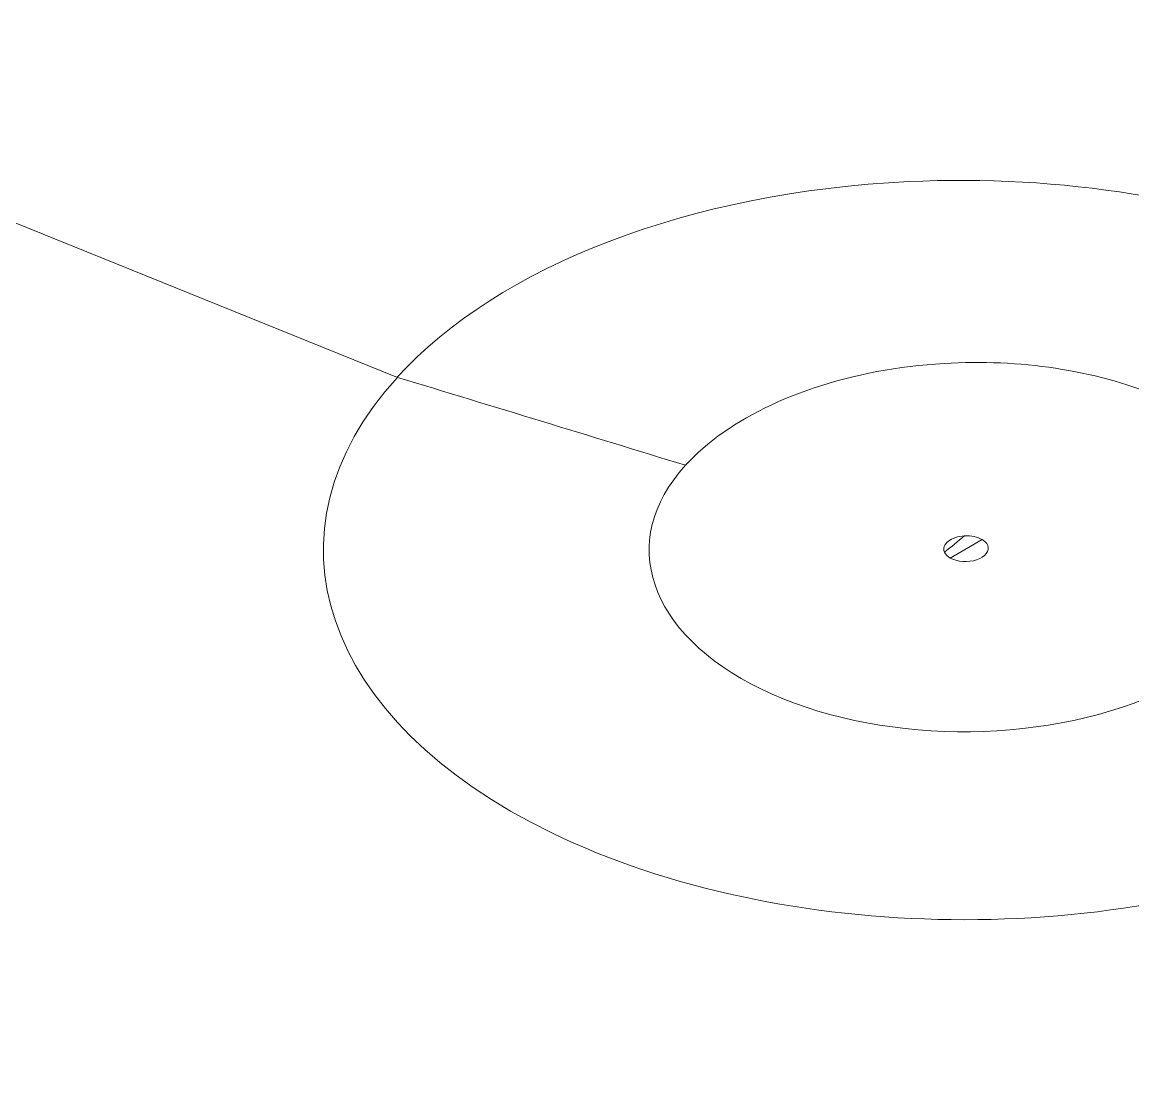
# Model space of a CAD drawing. Header units: millimetres. Extents: x 474.7 to 528.3, y 13.1 to 23.5.
# Drawn here: x 513.16007 to 513.17331, y 18.90837 to 18.92114 of the extents above; entities that cross this region are included whole.
import ezdxf

# ---------------------------------------------------------------- set-up
doc = ezdxf.new("R2010")
doc.units = ezdxf.units.MM
doc.header["$LTSCALE"] = 2.5
doc.layers.add('I-ARQ', color=8, linetype='Continuous')

msp = doc.modelspace()

# ---------------------------------------------------------------- linework, layer by layer
at = {"layer": 'I-ARQ', "lineweight": 5}
for points, knots in [([(513.133814, 18.929724, 19.612544), (513.121235, 18.919624, 19.626827), (513.12271, 18.905807, 19.646367), (513.137344, 18.896676, 19.65928), (513.137344, 18.896676, 19.65928), (513.151976, 18.887545, 19.672194), (513.175722, 18.885624, 19.674911), (513.194139, 18.89208, 19.66578)], [0, 0, 0, 0, 0.5, 0.5, 0.5, 0.5, 1, 1, 1, 1]), ([(513.136245, 18.928715, 19.613971), (513.123372, 18.918379, 19.628588), (513.126398, 18.904069, 19.648825), (513.1432, 18.895825, 19.660485), (513.1432, 18.895825, 19.660485), (513.160003, 18.88758, 19.672144), (513.184952, 18.888164, 19.671318), (513.200544, 18.897166, 19.658587)], [0, 0, 0, 0, 0.5, 0.5, 0.5, 0.5, 1, 1, 1, 1]), ([(513.136484, 18.928244, 19.614636), (513.124093, 18.918027, 19.629085), (513.127283, 18.904038, 19.64887), (513.143832, 18.896021, 19.660207), (513.143832, 18.896021, 19.660207), (513.160381, 18.888004, 19.671545), (513.184797, 18.888619, 19.670675), (513.200073, 18.897438, 19.658202)], [0, 0, 0, 0, 0.5, 0.5, 0.5, 0.5, 1, 1, 1, 1]), ([(513.13899, 18.927231, 19.616069), (513.12751, 18.917765, 19.629457), (513.130465, 18.904802, 19.647788), (513.145799, 18.897374, 19.658294), (513.145799, 18.897374, 19.658294), (513.161131, 18.889946, 19.668799), (513.183756, 18.890516, 19.667992), (513.19791, 18.898687, 19.656436)], [0, 0, 0, 0, 0.5, 0.5, 0.5, 0.5, 1, 1, 1, 1]), ([(513.167974, 18.915852, 19.632162), (513.167974, 18.915852, 19.632162), (513.168023, 18.915903, 19.632089), (513.168023, 18.915903, 19.632089), (513.168023, 18.915903, 19.632089), (513.168023, 18.915903, 19.632089), (513.168074, 18.915955, 19.632016), (513.168074, 18.915955, 19.632016), (513.168074, 18.915955, 19.632016), (513.168074, 18.915955, 19.632016), (513.168127, 18.916005, 19.631945), (513.168127, 18.916005, 19.631945), (513.168127, 18.916005, 19.631945), (513.168127, 18.916005, 19.631945), (513.168182, 18.916054, 19.631876), (513.168182, 18.916054, 19.631876), (513.168182, 18.916054, 19.631876), (513.168182, 18.916054, 19.631876), (513.16824, 18.916103, 19.631806), (513.16824, 18.916103, 19.631806), (513.16824, 18.916103, 19.631806), (513.16824, 18.916103, 19.631806), (513.168299, 18.916151, 19.631739), (513.168299, 18.916151, 19.631739), (513.168299, 18.916151, 19.631739), (513.168299, 18.916151, 19.631739), (513.168362, 18.916198, 19.631673), (513.168362, 18.916198, 19.631673), (513.168362, 18.916198, 19.631673), (513.168362, 18.916198, 19.631673), (513.168425, 18.916244, 19.631608), (513.168425, 18.916244, 19.631608), (513.168425, 18.916244, 19.631608), (513.168425, 18.916244, 19.631608), (513.168491, 18.916289, 19.631544), (513.168491, 18.916289, 19.631544), (513.168491, 18.916289, 19.631544), (513.168491, 18.916289, 19.631544), (513.168559, 18.916333, 19.631482), (513.168559, 18.916333, 19.631482), (513.168559, 18.916333, 19.631482), (513.168559, 18.916333, 19.631482), (513.168628, 18.916376, 19.63142), (513.168628, 18.916376, 19.63142), (513.168628, 18.916376, 19.63142), (513.168628, 18.916376, 19.63142), (513.1687, 18.916418, 19.631362), (513.1687, 18.916418, 19.631362), (513.1687, 18.916418, 19.631362), (513.1687, 18.916418, 19.631362), (513.168773, 18.916459, 19.631303), (513.168773, 18.916459, 19.631303), (513.168773, 18.916459, 19.631303), (513.168773, 18.916459, 19.631303), (513.168849, 18.916499, 19.631247), (513.168849, 18.916499, 19.631247), (513.168849, 18.916499, 19.631247), (513.168849, 18.916499, 19.631247), (513.168925, 18.916538, 19.631192), (513.168925, 18.916538, 19.631192), (513.168925, 18.916538, 19.631192), (513.168925, 18.916538, 19.631192), (513.169004, 18.916575, 19.631139), (513.169004, 18.916575, 19.631139), (513.169004, 18.916575, 19.631139), (513.169004, 18.916575, 19.631139), (513.169085, 18.916612, 19.631087), (513.169085, 18.916612, 19.631087), (513.169085, 18.916612, 19.631087), (513.169085, 18.916612, 19.631087), (513.169167, 18.916647, 19.631037), (513.169167, 18.916647, 19.631037), (513.169167, 18.916647, 19.631037), (513.169167, 18.916647, 19.631037), (513.169249, 18.916681, 19.630989), (513.169249, 18.916681, 19.630989), (513.169249, 18.916681, 19.630989), (513.169249, 18.916681, 19.630989), (513.169334, 18.916714, 19.630943), (513.169334, 18.916714, 19.630943), (513.169334, 18.916714, 19.630943), (513.169334, 18.916714, 19.630943), (513.169421, 18.916745, 19.630898), (513.169421, 18.916745, 19.630898), (513.169421, 18.916745, 19.630898), (513.169421, 18.916745, 19.630898), (513.169509, 18.916776, 19.630855), (513.169509, 18.916776, 19.630855), (513.169509, 18.916776, 19.630855), (513.169509, 18.916776, 19.630855), (513.169599, 18.916805, 19.630814), (513.169599, 18.916805, 19.630814), (513.169599, 18.916805, 19.630814), (513.169599, 18.916805, 19.630814), (513.169689, 18.916832, 19.630775), (513.169689, 18.916832, 19.630775), (513.169689, 18.916832, 19.630775), (513.169689, 18.916832, 19.630775), (513.16978, 18.916859, 19.630738), (513.16978, 18.916859, 19.630738), (513.16978, 18.916859, 19.630738), (513.16978, 18.916859, 19.630738), (513.169873, 18.916883, 19.630703), (513.169873, 18.916883, 19.630703), (513.169873, 18.916883, 19.630703), (513.169873, 18.916883, 19.630703), (513.169968, 18.916907, 19.63067), (513.169968, 18.916907, 19.63067), (513.169968, 18.916907, 19.63067), (513.169968, 18.916907, 19.63067), (513.170062, 18.916929, 19.630639), (513.170062, 18.916929, 19.630639), (513.170062, 18.916929, 19.630639), (513.170062, 18.916929, 19.630639), (513.170158, 18.91695, 19.630609), (513.170158, 18.91695, 19.630609), (513.170158, 18.91695, 19.630609), (513.170158, 18.91695, 19.630609), (513.170256, 18.916969, 19.630582), (513.170256, 18.916969, 19.630582), (513.170256, 18.916969, 19.630582), (513.170256, 18.916969, 19.630582), (513.170354, 18.916986, 19.630557), (513.170354, 18.916986, 19.630557), (513.170354, 18.916986, 19.630557), (513.170354, 18.916986, 19.630557), (513.170452, 18.917002, 19.630535), (513.170452, 18.917002, 19.630535), (513.170452, 18.917002, 19.630535), (513.170452, 18.917002, 19.630535), (513.170552, 18.917017, 19.630514), (513.170552, 18.917017, 19.630514), (513.170552, 18.917017, 19.630514), (513.170552, 18.917017, 19.630514), (513.170652, 18.917031, 19.630495), (513.170652, 18.917031, 19.630495), (513.170652, 18.917031, 19.630495), (513.170652, 18.917031, 19.630495), (513.170752, 18.917042, 19.630479), (513.170752, 18.917042, 19.630479), (513.170752, 18.917042, 19.630479), (513.170752, 18.917042, 19.630479), (513.170854, 18.917052, 19.630465), (513.170854, 18.917052, 19.630465), (513.170854, 18.917052, 19.630465), (513.170854, 18.917052, 19.630465), (513.170956, 18.91706, 19.630453), (513.170956, 18.91706, 19.630453), (513.170956, 18.91706, 19.630453), (513.170956, 18.91706, 19.630453), (513.171058, 18.917067, 19.630444), (513.171058, 18.917067, 19.630444)], [0, 0, 0, 0, 0.026316, 0.026316, 0.026316, 0.026316, 0.052632, 0.052632, 0.052632, 0.052632, 0.078947, 0.078947, 0.078947, 0.078947, 0.105263, 0.105263, 0.105263, 0.105263, 0.131579, 0.131579, 0.131579, 0.131579, 0.157895, 0.157895, 0.157895, 0.157895, 0.184211, 0.184211, 0.184211, 0.184211, 0.210526, 0.210526, 0.210526, 0.210526, 0.236842, 0.236842, 0.236842, 0.236842, 0.263158, 0.263158, 0.263158, 0.263158, 0.289474, 0.289474, 0.289474, 0.289474, 0.315789, 0.315789, 0.315789, 0.315789, 0.342105, 0.342105, 0.342105, 0.342105, 0.368421, 0.368421, 0.368421, 0.368421, 0.394737, 0.394737, 0.394737, 0.394737, 0.421053, 0.421053, 0.421053, 0.421053, 0.447368, 0.447368, 0.447368, 0.447368, 0.473684, 0.473684, 0.473684, 0.473684, 0.5, 0.5, 0.5, 0.5, 0.526316, 0.526316, 0.526316, 0.526316, 0.552632, 0.552632, 0.552632, 0.552632, 0.578947, 0.578947, 0.578947, 0.578947, 0.605263, 0.605263, 0.605263, 0.605263, 0.631579, 0.631579, 0.631579, 0.631579, 0.657895, 0.657895, 0.657895, 0.657895, 0.684211, 0.684211, 0.684211, 0.684211, 0.710526, 0.710526, 0.710526, 0.710526, 0.736842, 0.736842, 0.736842, 0.736842, 0.763158, 0.763158, 0.763158, 0.763158, 0.789474, 0.789474, 0.789474, 0.789474, 0.815789, 0.815789, 0.815789, 0.815789, 0.842105, 0.842105, 0.842105, 0.842105, 0.868421, 0.868421, 0.868421, 0.868421, 0.894737, 0.894737, 0.894737, 0.894737, 0.921053, 0.921053, 0.921053, 0.921053, 0.947368, 0.947368, 0.947368, 0.947368, 0.973684, 0.973684, 0.973684, 0.973684, 1, 1, 1, 1]), ([(513.164541, 18.916901, 19.630677), (513.162865, 18.915066, 19.633273), (513.163631, 18.912803, 19.636473), (513.166383, 18.911468, 19.638361), (513.166383, 18.911468, 19.638361), (513.169134, 18.910132, 19.64025), (513.173126, 18.910085, 19.640318), (513.175971, 18.911354, 19.638523)], [0, 0, 0, 0, 0.5, 0.5, 0.5, 0.5, 1, 1, 1, 1]), ([(513.167974, 18.915852, 19.632162), (513.167151, 18.91495, 19.633437), (513.167529, 18.913839, 19.635009), (513.168879, 18.913183, 19.635936), (513.168879, 18.913183, 19.635936), (513.170231, 18.912527, 19.636864), (513.172191, 18.912504, 19.636897), (513.173589, 18.913126, 19.636017)], [0, 0, 0, 0, 0.5, 0.5, 0.5, 0.5, 1, 1, 1, 1]), ([(513.171302, 18.915011, 19.63335), (513.171224, 18.915007, 19.633357), (513.171151, 18.914982, 19.633391), (513.171105, 18.914945, 19.633445), (513.171105, 18.914945, 19.633445), (513.171059, 18.914907, 19.633497), (513.171043, 18.91486, 19.633564), (513.171061, 18.914815, 19.633628)], [0, 0, 0, 0, 0.5, 0.5, 0.5, 0.5, 1, 1, 1, 1]), ([(513.171131, 18.914746, 19.633726), (513.171131, 18.914746, 19.633726), (513.171163, 18.914731, 19.633747), (513.171163, 18.914731, 19.633747), (513.171163, 18.914731, 19.633747), (513.171163, 18.914731, 19.633747), (513.171198, 18.914719, 19.633764), (513.171198, 18.914719, 19.633764), (513.171198, 18.914719, 19.633764), (513.171198, 18.914719, 19.633764), (513.171239, 18.91471, 19.633776), (513.171239, 18.91471, 19.633776), (513.171239, 18.91471, 19.633776), (513.171239, 18.91471, 19.633776), (513.171279, 18.914706, 19.633783), (513.171279, 18.914706, 19.633783), (513.171279, 18.914706, 19.633783), (513.171279, 18.914706, 19.633783), (513.171322, 18.914705, 19.633784), (513.171322, 18.914705, 19.633784), (513.171322, 18.914705, 19.633784), (513.171322, 18.914705, 19.633784), (513.171365, 18.914708, 19.633779), (513.171365, 18.914708, 19.633779), (513.171365, 18.914708, 19.633779), (513.171365, 18.914708, 19.633779), (513.171406, 18.914715, 19.633769), (513.171406, 18.914715, 19.633769), (513.171406, 18.914715, 19.633769), (513.171406, 18.914715, 19.633769), (513.171445, 18.914726, 19.633754), (513.171445, 18.914726, 19.633754), (513.171445, 18.914726, 19.633754), (513.171445, 18.914726, 19.633754), (513.171481, 18.91474, 19.633734), (513.171481, 18.91474, 19.633734), (513.171481, 18.91474, 19.633734), (513.171481, 18.91474, 19.633734), (513.171512, 18.914757, 19.633709), (513.171512, 18.914757, 19.633709), (513.171512, 18.914757, 19.633709), (513.171512, 18.914757, 19.633709), (513.171539, 18.914777, 19.633681), (513.171539, 18.914777, 19.633681), (513.171539, 18.914777, 19.633681), (513.171539, 18.914777, 19.633681), (513.17156, 18.9148, 19.63365), (513.17156, 18.9148, 19.63365), (513.17156, 18.9148, 19.63365), (513.17156, 18.9148, 19.63365), (513.171575, 18.914823, 19.633617), (513.171575, 18.914823, 19.633617), (513.171575, 18.914823, 19.633617), (513.171575, 18.914823, 19.633617), (513.171583, 18.914847, 19.633582), (513.171583, 18.914847, 19.633582), (513.171583, 18.914847, 19.633582), (513.171583, 18.914847, 19.633582), (513.171583, 18.914872, 19.633548), (513.171583, 18.914872, 19.633548), (513.171583, 18.914872, 19.633548), (513.171583, 18.914872, 19.633548), (513.171578, 18.914896, 19.633513), (513.171578, 18.914896, 19.633513), (513.171578, 18.914896, 19.633513), (513.171578, 18.914896, 19.633513), (513.171565, 18.91492, 19.63348), (513.171565, 18.91492, 19.63348), (513.171565, 18.91492, 19.63348), (513.171565, 18.91492, 19.63348), (513.171545, 18.914941, 19.63345), (513.171545, 18.914941, 19.63345), (513.171545, 18.914941, 19.63345), (513.171545, 18.914941, 19.63345), (513.171521, 18.914961, 19.633422), (513.171521, 18.914961, 19.633422), (513.171521, 18.914961, 19.633422), (513.171521, 18.914961, 19.633422), (513.171512, 18.914966, 19.633415), (513.171512, 18.914966, 19.633415)], [0, 0, 0, 0, 0.05, 0.05, 0.05, 0.05, 0.1, 0.1, 0.1, 0.1, 0.15, 0.15, 0.15, 0.15, 0.2, 0.2, 0.2, 0.2, 0.25, 0.25, 0.25, 0.25, 0.3, 0.3, 0.3, 0.3, 0.35, 0.35, 0.35, 0.35, 0.4, 0.4, 0.4, 0.4, 0.45, 0.45, 0.45, 0.45, 0.5, 0.5, 0.5, 0.5, 0.55, 0.55, 0.55, 0.55, 0.6, 0.6, 0.6, 0.6, 0.65, 0.65, 0.65, 0.65, 0.7, 0.7, 0.7, 0.7, 0.75, 0.75, 0.75, 0.75, 0.8, 0.8, 0.8, 0.8, 0.85, 0.85, 0.85, 0.85, 0.9, 0.9, 0.9, 0.9, 0.95, 0.95, 0.95, 0.95, 1, 1, 1, 1])]:
    msp.add_open_spline(points, degree=3, knots=knots, dxfattribs=at)
for points in [[(513.154675, 18.920891, 19.625036), (513.154675, 18.920891, 19.625036), (513.164541, 18.916901, 19.630677), (513.164541, 18.916901, 19.630677)], [(513.170636, 18.919235, 19.627377), (513.168044, 18.919115, 19.627547), (513.165742, 18.918234, 19.628794), (513.16454, 18.916902, 19.630677)], [(513.175734, 18.918414, 19.628538), (513.174258, 18.919029, 19.627669), (513.17245, 18.91932, 19.627257), (513.170635, 18.919236, 19.627376)], [(513.173589, 18.916684, 19.630985), (513.172854, 18.916986, 19.630558), (513.171955, 18.917122, 19.630366), (513.171058, 18.917067, 19.630444)], [(513.167974, 18.915852, 19.632162), (513.166831, 18.916204, 19.631664), (513.165687, 18.916553, 19.63117), (513.164541, 18.916901, 19.630677)], [(513.171302, 18.915011, 19.63335), (513.171222, 18.914946, 19.633443), (513.171142, 18.914881, 19.633535), (513.171061, 18.914815, 19.633628)], [(513.171512, 18.914966, 19.633415), (513.171456, 18.914998, 19.63337), (513.17138, 18.915015, 19.633346), (513.171302, 18.915011, 19.63335)], [(513.171131, 18.914746, 19.633726), (513.171131, 18.914746, 19.633726), (513.171512, 18.914966, 19.633415), (513.171512, 18.914966, 19.633415)], [(513.171061, 18.914815, 19.633628), (513.171073, 18.914789, 19.633664), (513.171098, 18.914765, 19.633699), (513.171131, 18.914746, 19.633726)]]:
    msp.add_open_spline(points, degree=3, dxfattribs=at)

doc.saveas('drawing.dxf')
